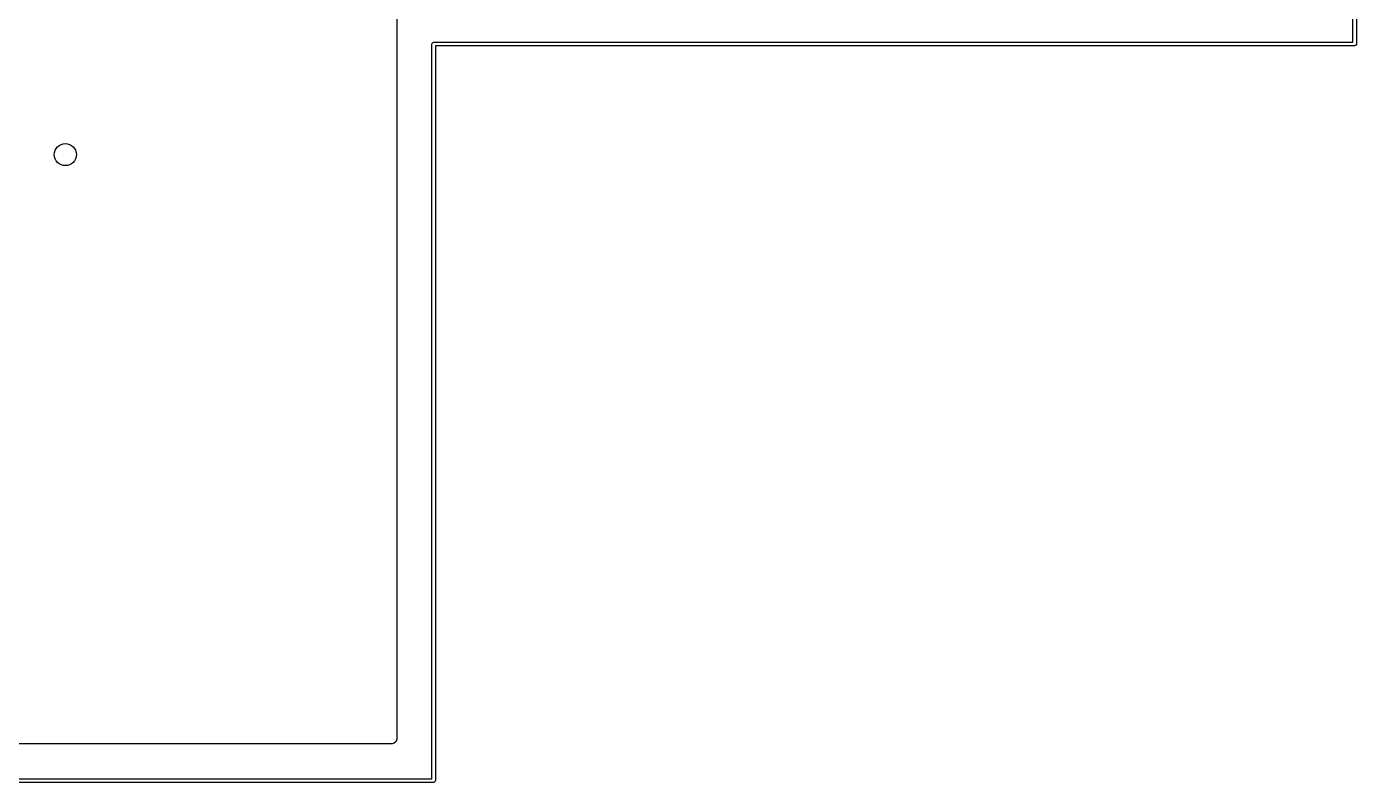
# Model space of a CAD drawing. Extents: x 1.18 to 9.06, y -3.74 to -1.97.
# Drawn here: x 7.636 to 9.057, y -3.742 to -2.934 of the extents above; entities that cross this region are included whole.
import ezdxf

# ---------------------------------------------------------------- set-up
doc = ezdxf.new("R2010")
doc.units = 0
doc.header["$MEASUREMENT"] = 0
doc.layers.add('BLACK', color=7, linetype='CONTINUOUS')

msp = doc.modelspace()

# ---------------------------------------------------------------- linework, layer by layer
at = {"layer": 'BLACK', "linetype": 'CONTINUOUS'}
for p, q in [((9.0531, -2.9508), (9.0531, -1.9705)), ((9.0571, -1.9685), (9.0571, -2.9528)), ((8.0315, -2.9138), (8.0315, -3.6959)), ((8.0689, -2.9528), (8.0695, -2.9514)), ((8.0689, -3.7382), (8.0689, -2.9528)), ((8.0695, -2.9514), (8.0709, -2.9508)), ((8.0709, -2.9508), (9.0531, -2.9508)), ((9.0551, -2.9547), (8.0728, -2.9547)), ((8.0728, -2.9547), (8.0728, -3.7402)), ((9.0565, -2.9541), (9.0551, -2.9547)), ((9.0571, -2.9528), (9.0565, -2.9541)), ((8.0266, -3.7008), (1.8553, -3.7008)), ((8.0286, -3.7003), (8.0266, -3.7008)), ((8.0307, -3.6985), (8.0286, -3.7003)), ((8.0315, -3.6959), (8.0307, -3.6985)), ((8.0709, -3.7421), (1.811, -3.7421)), ((1.813, -3.7382), (8.0689, -3.7382)), ((8.0723, -3.7415), (8.0709, -3.7421)), ((8.0728, -3.7402), (8.0723, -3.7415))]:
    msp.add_line(p, q, dxfattribs=at)
at = {"layer": 'BLACK'}
msp.add_circle((7.6772, -3.0709), 0.0118, dxfattribs=at)

doc.saveas('drawing.dxf')
